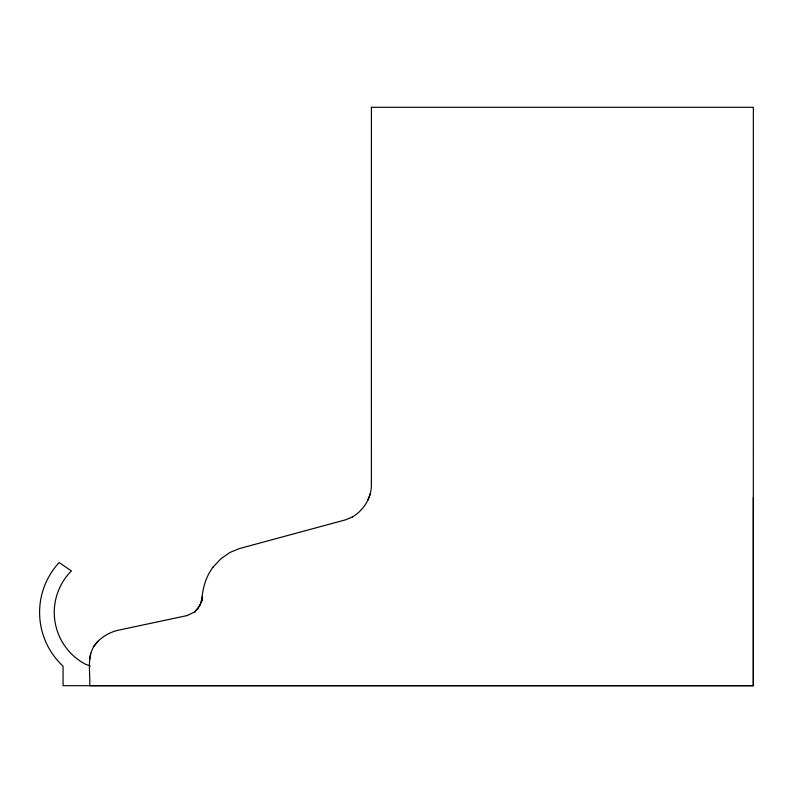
<?xml version="1.0" encoding="UTF-8"?>
<svg xmlns="http://www.w3.org/2000/svg" width="793" height="793" viewBox="0 0 793 793"><rect width="100%" height="100%" fill="white"/><g stroke="black" fill="none" stroke-linecap="round" stroke-linejoin="round"><path stroke-width="1.19" d="M371.382 481.45L371.421 107.313M352.062 517.155C363.184 510.761 371.025 498.767 371.411 485.831M89.698 685.687C90.501 670.878 85.703 652.917 97.896 641.339C103.437 635.936 110.316 632.12 117.84 630.316L187.207 615.556M89.688 659.459L90.64 653.263M367.883 500.284L370.49 493.068M201.789 601.025L197.844 608.766L194.711 611.889L200.252 605.069L202.294 596.921L201.769 601.025C202.463 588.842 205.635 576.779 213.208 566.975M93.415 647.078L97.926 641.329M213.178 566.975L220.92 558.748L229.911 552.463L239.545 548.538L345.351 519.891L352.092 517.145M194.721 611.889L187.138 615.566M753.31 497.637L753.31 685.687L63.073 685.687L63.073 666.16A73.303 73.303 0 0 1 59.128 562.574L71.429 570.93A58.642 58.642 0 0 0 85.624 664.306L90.333 665.971M371.382 107.313L753.35 107.313L753.31 685.687L90.333 685.687M371.411 481.45L371.382 485.831"/></g></svg>
